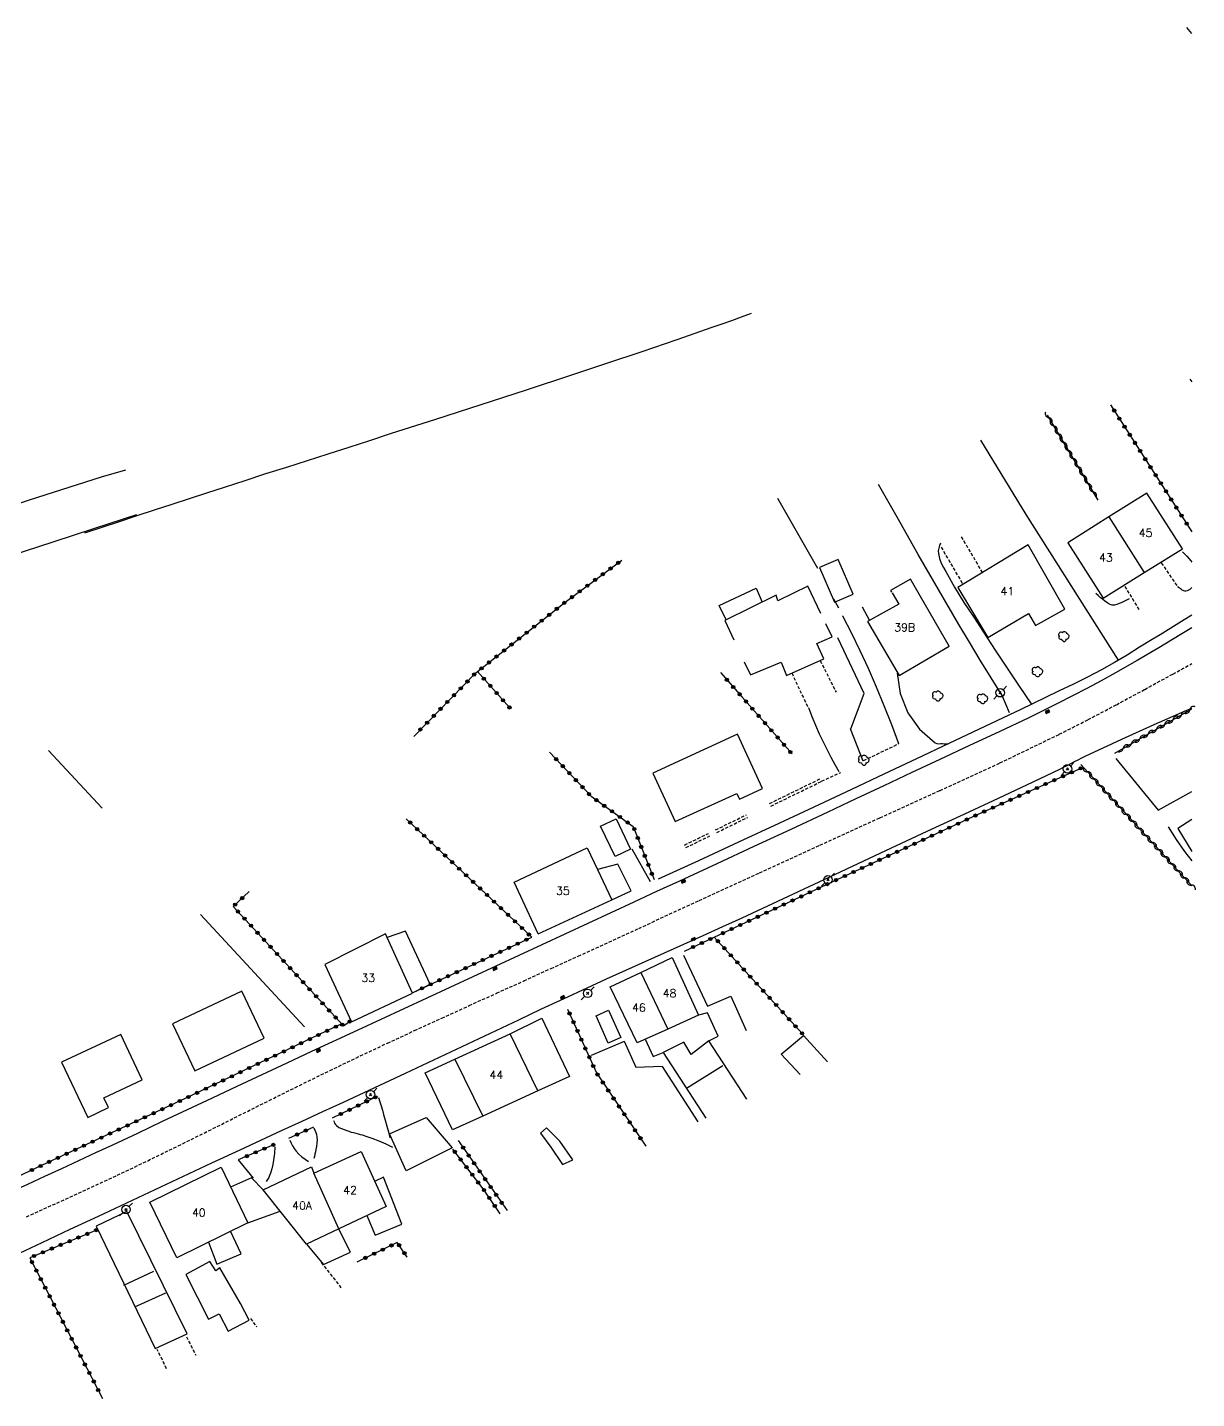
# Model space of a CAD drawing. Header units: millimetres. Extents: x 169000 to 170001, y 127000 to 128001.
# Drawn here: x 169818.2 to 170000.7, y 127371.9 to 127586.1 of the extents above; entities that cross this region are included whole.
import ezdxf
from ezdxf.enums import TextEntityAlignment as Align

# ---------------------------------------------------------------- set-up
doc = ezdxf.new("R2010")
doc.units = ezdxf.units.MM
doc.linetypes.add('DASHED', pattern=[0.75, 0.5, -0.25])
doc.layers.get('0').update_dxf_attribs({"linetype": 'CONTINUOUS'})
for name, color, linetype in [('W0001', 6, 'DASHED'), ('W0008', 7, 'CONTINUOUS'), ('W0010', 4, 'CONTINUOUS'), ('W0014', 7, 'CONTINUOUS'), ('W0017', 7, 'CONTINUOUS'), ('W0051', 7, 'CONTINUOUS'), ('W0101', 7, 'CONTINUOUS'), ('W0104', 1, 'CONTINUOUS'), ('W0112', 1, 'DASHED'), ('W0300', 7, 'CONTINUOUS'), ('W0310', 3, 'CONTINUOUS'), ('W0323', 7, 'CONTINUOUS'), ('W0330', 7, 'CONTINUOUS'), ('W0402', 7, 'CONTINUOUS'), ('W0473', 7, 'CONTINUOUS'), ('W0991', 7, 'CONTINUOUS'), ('W1102', 7, 'CONTINUOUS')]:
    doc.layers.add(name, color=color, linetype=linetype)
doc.styles.get("Standard").update_dxf_attribs({"font": 'romans.shx', "width": 0.85})

# ---------------------------------------------------------------- blocks, each defined once
blk = doc.blocks.new('T473')
for p, q in [((-0.166667, 0.166667), (0.166667, -0.166667)), ((-0.166667, -0.166667), (0.166667, 0.166667)), ((0.500001, 0.500001), (1.000002, 1.000002)), ((-1.000002, -1.000002), (-0.500001, -0.500001))]:
    blk.add_line(p, q)
blk.add_ellipse((0, 0), major_axis=(0.471405, 0.471405), ratio=1, start_param=5.4977871438, end_param=11.780972451)
blk = doc.blocks.new('avaloir')
for p, q in [((-3, 0), (-3, -6)), ((0, 0), (0, -6)), ((3, 0), (3, -6))]:
    blk.add_line(p, q)
blk.add_lwpolyline([(0, 0), (-6, 0), (-6, -6), (6, -6), (6, 0), (-6, 0)])
blk = doc.blocks.new('T684')
at = {"xscale": 0.1666666666666667, "yscale": 0.1666666666666667, "rotation": 270}
blk.add_blockref('avaloir', (0, 0), dxfattribs=at)
blk = doc.blocks.new('T300')
for p, q in [((-0.8, 0.51), (-0.86, 0.34)), ((-0.86, 0.34), (-0.86, 0.17)), ((-0.86, 0.17), (-0.74, 0.06)), ((-0.69, 0.63), (-0.8, 0.51)), ((-0.8, -0.06), (-0.74, 0.06)), ((-0.74, 0.06), (-0.69, 0.11)), ((-0.57, 0.69), (-0.69, 0.63)), ((-0.46, 0.69), (-0.57, 0.69)), ((-0.29, 0.63), (-0.46, 0.69)), ((-0.29, 0.63), (-0.17, 0.74)), ((-0.23, 0.57), (-0.29, 0.63)), ((-0.17, 0.74), (-0.06, 0.8)), ((-0.06, 0.8), (0.06, 0.8)), ((0.06, 0.8), (0.23, 0.74)), ((0.23, 0.74), (0.34, 0.63)), ((0.34, 0.63), (0.4, 0.51)), ((0.46, 0.46), (0.34, 0.46)), ((0.4, 0.51), (0.4, 0.46)), ((0.57, 0.4), (0.46, 0.46)), ((0.57, 0.4), (0.69, 0.29)), ((0.69, 0.29), (0.74, 0.17)), ((0.74, 0.06), (0.69, -0.17)), ((0.74, 0.17), (0.74, 0.06)), ((-0.8, -0.17), (-0.8, -0.06)), ((-0.8, -0.23), (-0.8, -0.17)), ((-0.74, -0.34), (-0.8, -0.23)), ((-0.69, -0.4), (-0.74, -0.34)), ((-0.51, -0.46), (-0.69, -0.4)), ((-0.4, -0.46), (-0.51, -0.46)), ((-0.4, -0.46), (-0.34, -0.46)), ((-0.34, -0.46), (-0.34, -0.4)), ((-0.34, -0.51), (-0.34, -0.46)), ((-0.29, -0.63), (-0.34, -0.51)), ((-0.17, -0.74), (-0.29, -0.63)), ((-0.06, -0.8), (-0.17, -0.74)), ((0.06, -0.8), (-0.06, -0.8)), ((0.17, -0.74), (0.06, -0.8)), ((0.23, -0.69), (0.17, -0.74)), ((0.29, -0.46), (0.23, -0.46)), ((0.29, -0.63), (0.23, -0.69)), ((0.46, -0.4), (0.29, -0.46)), ((0.34, -0.51), (0.29, -0.63)), ((0.34, -0.51), (0.34, -0.46)), ((0.57, -0.34), (0.46, -0.4)), ((0.63, -0.29), (0.57, -0.34)), ((0.69, -0.17), (0.63, -0.29))]:
    blk.add_line(p, q)
blk = doc.blocks.new('t323o')
at = {"color": 0, "linetype": 'Continuous'}
for radius in [0.25, 0.15]:
    blk.add_circle((0, 0), radius, dxfattribs=at)
blk = doc.blocks.new('t310o')
at = {"color": 0, "linetype": 'Continuous'}
for centre, start, end in [((-0.5, 0.38), 216.8699, 323.1304), ((0.5, -0.37), 36.8699, 143.1303)]:
    blk.add_arc(centre, 0.625, start, end, dxfattribs=at)

msp = doc.modelspace()

# ---------------------------------------------------------------- linework, layer by layer
at = {"layer": 'W0001', "linetype": 'DASHED'}
msp.add_lwpolyline([(169817.99, 127400.27), (169822.73, 127402.41), (169827.46, 127404.57), (169832.17, 127406.76), (169836.94, 127409.04), (169841.7, 127411.36), (169846.44, 127413.71), (169851.16, 127416.08), (169855.89, 127418.44), (169860.63, 127420.8), (169865.38, 127423.13), (169870.14, 127425.42), (169874.38, 127427.41), (169878.62, 127429.38), (169882.88, 127431.33), (169887.14, 127433.27), (169891.4, 127435.2), (169895.67, 127437.13), (169899.93, 127439.07), (169904.18, 127441.01), (169913.62, 127445.34), (169923.05, 127449.67), (169932.49, 127454), (169941.92, 127458.34), (169951.29, 127462.62), (169960.67, 127466.87), (169970.03, 127471.18), (169979.3, 127475.66), (169983.78, 127477.94), (169988.21, 127480.28), (169992.63, 127482.66), (169997.03, 127485.07), (170000, 127486.71)], dxfattribs=at)
at = {"layer": 'W0008'}
msp.add_lwpolyline([(169816.02, 127394.19), (169820.44, 127396.26), (169824.85, 127398.33), (169829.27, 127400.4), (169833.68, 127402.47), (169838.1, 127404.55), (169842.52, 127406.62), (169846.94, 127408.69), (169851.36, 127410.75), (169854.58, 127412.25), (169857.81, 127413.74), (169861.04, 127415.23), (169864.27, 127416.72), (169867.5, 127418.21), (169870.73, 127419.71), (169873.96, 127421.2), (169877.19, 127422.7), (169880.73, 127424.37), (169884.28, 127426.04), (169887.82, 127427.71), (169891.35, 127429.39), (169894.89, 127431.07), (169898.44, 127432.74), (169901.99, 127434.4), (169905.54, 127436.04), (169908.56, 127437.43), (169911.58, 127438.8), (169914.61, 127440.16), (169917.64, 127441.52), (169920.67, 127442.88), (169923.7, 127444.24), (169926.73, 127445.61), (169929.75, 127446.99), (169936.99, 127450.35), (169944.23, 127453.73), (169951.45, 127457.13), (169958.68, 127460.52), (169963.86, 127462.93), (169969.04, 127465.33), (169974.21, 127467.75), (169979.36, 127470.22), (169979.94, 127470.5), (169980.52, 127470.8), (169981.1, 127471.09), (169981.68, 127471.39), (169982.26, 127471.69), (169982.84, 127471.98), (169983.42, 127472.27), (169984.01, 127472.56), (169989.05, 127474.9), (169994.13, 127477.18), (169999.23, 127479.41), (170000, 127479.73)], dxfattribs=at)
at = {"layer": 'W0010'}
msp.add_lwpolyline([(169827.1, 127507.13), (169829.82, 127508.02), (169832.55, 127508.91), (169835.28, 127509.81), (169838, 127510.7), (169840.73, 127511.6), (169843.46, 127512.49), (169846.18, 127513.39), (169848.91, 127514.27), (169852.16, 127515.32), (169855.4, 127516.37), (169858.65, 127517.41), (169861.89, 127518.45), (169865.14, 127519.49), (169868.38, 127520.53), (169871.63, 127521.57), (169874.87, 127522.62), (169881.95, 127524.9), (169889.02, 127527.17), (169896.09, 127529.46), (169903.15, 127531.79), (169908.65, 127533.61), (169914.14, 127535.46), (169919.62, 127537.32), (169925.1, 127539.23), (169926.63, 127539.77), (169928.16, 127540.32), (169929.68, 127540.89), (169931.21, 127541.46)], dxfattribs=at)
at = {"layer": 'W0014'}
for points in [[(170000, 127494.29), (169998.79, 127493.54), (169997.54, 127492.76), (169996.29, 127491.98), (169995.04, 127491.21), (169993.79, 127490.44), (169991.83, 127489.24), (169989.87, 127488.04), (169987.9, 127486.86), (169985.89, 127485.74), (169983.71, 127484.59), (169981.49, 127483.49), (169979.27, 127482.42), (169977.05, 127481.35), (169973.31, 127479.55), (169969.56, 127477.77), (169965.81, 127476), (169962.06, 127474.23), (169956.99, 127471.82), (169951.91, 127469.42), (169946.84, 127467.02), (169941.76, 127464.64), (169935.49, 127461.71), (169929.21, 127458.8), (169922.93, 127455.91), (169916.65, 127453.02)], [(170000, 127492.28), (169998.18, 127491.18), (169994.83, 127489.17), (169991.46, 127487.19), (169988.07, 127485.26), (169985.85, 127484.03), (169983.62, 127482.83), (169981.38, 127481.65), (169979.12, 127480.5), (169974.53, 127478.25), (169969.91, 127476.06), (169965.28, 127473.9), (169960.65, 127471.73), (169956.28, 127469.67), (169951.91, 127467.6), (169947.54, 127465.55), (169943.17, 127463.49), (169937.38, 127460.79), (169931.58, 127458.1), (169925.79, 127455.42), (169919.99, 127452.73), (169916.41, 127451.07), (169912.83, 127449.41), (169909.24, 127447.75), (169905.66, 127446.09), (169902.07, 127444.43), (169898.49, 127442.77), (169894.91, 127441.11), (169891.32, 127439.45), (169884.13, 127436.11), (169876.93, 127432.79), (169869.73, 127429.45), (169862.54, 127426.11), (169858.65, 127424.29), (169854.76, 127422.46), (169850.87, 127420.63), (169846.99, 127418.8), (169843.1, 127416.97), (169839.21, 127415.14), (169835.32, 127413.31), (169831.43, 127411.49), (169828.78, 127410.25), (169826.13, 127409.02), (169823.48, 127407.79), (169820.83, 127406.56), (169818.18, 127405.33), (169815.52, 127404.1)]]:
    msp.add_lwpolyline(points, dxfattribs=at)
at = {"layer": 'W0017'}
for points in [[(169970.35, 127481.7), (169968.64, 127484.46), (169966.94, 127487.24), (169965.26, 127490.03), (169963.6, 127492.83), (169960.42, 127498.27), (169957.27, 127503.73), (169954.16, 127509.2), (169951.08, 127514.7)], [(169988.52, 127487.22), (169974.1, 127510)], [(169960.76, 127505.53), (169960.58, 127505.14), (169960.46, 127504.73), (169960.4, 127504.31), (169960.41, 127503.88), (169960.57, 127503.12), (169960.87, 127502.4), (169961.23, 127501.73), (169961.58, 127501.07), (169962.93, 127498.63), (169964.4, 127496.26), (169965.93, 127493.93), (169967.45, 127491.61), (169969.28, 127488.79), (169971.14, 127485.98), (169973.02, 127483.19), (169974.92, 127480.42)], [(169998.54, 127504.15), (169999.23, 127503.5), (169999.84, 127502.77), (170000, 127502.53)], [(169990.2, 127496.82), (169989.9, 127496.64), (169989.59, 127496.48), (169989.27, 127496.33), (169988.95, 127496.2), (169988.63, 127496.07), (169988.29, 127495.94), (169987.94, 127495.84), (169987.57, 127495.83), (169987.24, 127495.92), (169986.95, 127496.09), (169986.68, 127496.28), (169986.43, 127496.47), (169986.05, 127496.74), (169985.69, 127497.03), (169985.35, 127497.34), (169985.02, 127497.67)], [(170000, 127498.57), (169999.84, 127498.44), (169999.67, 127498.3), (169999.48, 127498.17), (169999.27, 127498.07), (169999.05, 127498.01), (169998.9, 127498.01), (169998.75, 127498.05), (169998.62, 127498.1), (169998.49, 127498.17), (169998.36, 127498.26), (169998.24, 127498.36), (169998.13, 127498.47), (169998.04, 127498.6)], [(169944.84, 127495.36), (169944.07, 127496.79)], [(169954.22, 127474.18), (169953.13, 127477.15), (169951.97, 127480.11), (169950.76, 127483.04), (169949.49, 127485.95), (169948.22, 127488.7), (169946.89, 127491.42), (169945.51, 127494.12), (169945.48, 127494.17)], [(169948.8, 127482.04), (169944.71, 127490.7)], [(169953.98, 127485.18), (169954.43, 127482.01), (169955.62, 127479.03), (169957.48, 127476.43), (169959.91, 127474.34), (169960.19, 127474.22), (169960.5, 127474.19), (169960.8, 127474.2), (169961.08, 127474.2), (169961.29, 127474.19), (169961.51, 127474.18), (169961.73, 127474.18), (169961.95, 127474.18)], [(169946.73, 127476.51), (169948.83, 127482.04)], [(169940.11, 127479.84), (169940.65, 127478.46), (169941.22, 127477.09), (169941.82, 127475.73), (169942.45, 127474.39), (169943.02, 127473.23), (169943.62, 127472.08), (169944.24, 127470.94), (169944.89, 127469.82)], [(169971.54, 127478.99), (169970.35, 127481.72)], [(169948.64, 127471.44), (169946.7, 127476.51)], [(169988.1, 127471.86), (169994.72, 127463.81)], [(169994.72, 127463.81), (170000, 127466.71)], [(169996.28, 127461.18), (169997.53, 127459.22), (169998.86, 127457.32), (170000, 127455.87)], [(169912.53, 127457.78), (169915.4, 127452.65)], [(169920.61, 127441.15), (169924.38, 127433.17)], [(169924.38, 127433.17), (169928.02, 127434.74)], [(169927.99, 127434.74), (169930.41, 127429.37)], [(169906.23, 127425.52), (169911.38, 127427.73)], [(169911.36, 127427.7), (169913.14, 127423.66)], [(169913.14, 127423.63), (169917.28, 127423.82)], [(169917.28, 127423.77), (169922.87, 127415.09)], [(169872.96, 127418.91), (169873.18, 127418.25), (169873.39, 127417.59), (169873.59, 127416.94), (169873.78, 127416.27), (169874.04, 127415.36), (169874.3, 127414.45), (169874.54, 127413.53), (169874.77, 127412.61)], [(169862.89, 127414.15), (169863.06, 127413.82), (169863.2, 127413.47), (169863.3, 127413.11), (169863.37, 127412.74), (169863.39, 127412.25), (169863.36, 127411.76), (169863.29, 127411.28), (169863.21, 127410.8), (169863.14, 127410.44), (169863.06, 127410.08), (169862.97, 127409.72), (169862.86, 127409.37)], [(169865.97, 127415.34), (169866.03, 127415.12), (169866.12, 127414.9), (169866.24, 127414.7), (169866.4, 127414.52), (169866.76, 127414.24), (169867.18, 127414.05), (169867.6, 127413.9), (169868.02, 127413.75), (169868.36, 127413.63), (169868.72, 127413.52), (169869.07, 127413.43), (169869.42, 127413.34), (169869.78, 127413.26), (169870.13, 127413.16), (169870.49, 127413.07), (169870.83, 127412.95), (169871.94, 127412.55), (169873.03, 127412.12), (169874.1, 127411.66), (169875.17, 127411.17)], [(169856.8, 127411.2), (169856.78, 127410.86), (169856.76, 127410.52), (169856.72, 127410.18), (169856.67, 127409.84), (169856.57, 127409.15), (169856.46, 127408.45), (169856.31, 127407.76), (169856.11, 127407.08), (169855.98, 127406.74), (169855.83, 127406.41), (169855.65, 127406.09), (169855.45, 127405.78)], [(169859.14, 127412.24), (169859.33, 127411.78), (169859.56, 127411.34), (169859.83, 127410.93), (169860.13, 127410.53), (169860.55, 127410.07), (169861.01, 127409.65), (169861.51, 127409.27), (169862.04, 127408.94)], [(169851.04, 127409.18), (169853.4, 127406.31)]]:
    msp.add_lwpolyline(points, dxfattribs=at)
at = {"layer": 'W0051'}
msp.add_lwpolyline([(169835.16, 127509.94), (169828.64, 127507.79), (169822.11, 127505.65), (169815.58, 127503.52)], dxfattribs=at)
at = {"layer": 'W0101'}
for points in [[(169992.55, 127500.91), (169998.54, 127504.65), (169992.94, 127513.34), (169987.01, 127509.62)], [(169987.01, 127509.62), (169980.61, 127505.58), (169986.13, 127496.9)], [(169954.3, 127484.83), (169962.11, 127489.43), (169956.05, 127499.9), (169952.94, 127498.12), (169953.1, 127497.85)], [(169986.13, 127496.9), (169992.55, 127500.91)], [(169942.06, 127494.52), (169940, 127498.81), (169935.35, 127496.52), (169935.06, 127497.4), (169927.04, 127493.44)], [(169953.17, 127497.74), (169954.22, 127495.97), (169949.36, 127493.28), (169954.3, 127484.83)], [(169927.04, 127493.44), (169928.47, 127490.42)], [(169930.08, 127487), (169931.05, 127484.96), (169935.88, 127486.93), (169936.68, 127484.86), (169942.53, 127487.44), (169941.41, 127489.83), (169943.8, 127490.86), (169942.82, 127492.93)], [(169928.92, 127466.43), (169929.34, 127465.52), (169932.96, 127467.18), (169929.04, 127475.69), (169915.8, 127469.59)], [(169915.8, 127469.59), (169919.29, 127462.02), (169928.92, 127466.43)], [(170000, 127462.33), (169997.83, 127460.94), (170000, 127457.32)], [(169897.91, 127444.49), (169894.17, 127452.55), (169905.59, 127457.91), (169907.16, 127454.51), (169909.42, 127449.81)], [(169897.91, 127444.49), (169909.42, 127449.81)], [(169878.28, 127435.19), (169874.08, 127444.47), (169864.59, 127439.68), (169868.74, 127430.73)], [(169913.92, 127438.46), (169918.82, 127440.8)], [(169918.82, 127440.8), (169922.97, 127431.79), (169918.16, 127429.61)], [(169909.15, 127436.18), (169913.92, 127438.46)], [(169868.74, 127430.73), (169878.3, 127435.19)], [(169918.16, 127429.61), (169913.38, 127427.43), (169909.15, 127436.18)], [(169830.1, 127418.86), (169836.09, 127421.7), (169832.76, 127428.74), (169823.49, 127424.43)], [(169884.92, 127424.91), (169893.55, 127428.87)], [(169897.85, 127419.93), (169893.55, 127428.87)], [(169823.49, 127424.43), (169827.57, 127415.81), (169830.82, 127417.33), (169830.09, 127418.86)], [(169884.92, 127424.91), (169889.25, 127416.01)], [(169897.85, 127419.93), (169889.25, 127416.01)], [(169862.86, 127407.11), (169870.25, 127410.48), (169874.16, 127401.9), (169866.8, 127398.41)], [(169848.41, 127408.01), (169852.55, 127399.35), (169841.47, 127393.85), (169837.27, 127402.54)], [(169837.27, 127402.54), (169848.41, 127408.01)], [(169854.97, 127404.48), (169862.52, 127408.06), (169862.86, 127407.11)], [(169866.8, 127398.41), (169861.72, 127396), (169854.97, 127404.48)]]:
    msp.add_lwpolyline(points, dxfattribs=at)
for points in [[(169980.18, 127495.19), (169974.44, 127505.24), (169963.47, 127498.57), (169968.12, 127490.76), (169974.47, 127494.53), (169975.56, 127492.64)], [(169840.83, 127430.43), (169844.3, 127423.07), (169855.13, 127428.19), (169851.66, 127435.53)]]:
    msp.add_lwpolyline(points, close=True, dxfattribs=at)
at = {"layer": 'W0104'}
for points in [[(169941.86, 127501.71), (169944.18, 127496.31), (169947.09, 127497.56), (169944.78, 127502.95), (169941.86, 127501.71)], [(169909.92, 127456.58), (169907.66, 127461.31), (169910.07, 127462.46), (169912.33, 127457.73), (169909.92, 127456.58)], [(169908.83, 127427.41), (169906.95, 127431.69), (169908.92, 127432.56), (169910.81, 127428.28), (169908.83, 127427.41)], [(169874.69, 127413.22), (169880.4, 127415.77), (169884.49, 127411.07), (169877.32, 127407.45)], [(169901.71, 127408.44), (169903.31, 127409.18), (169901.29, 127412.1), (169899.19, 127414.15), (169898.28, 127413.35), (169899.91, 127411.17)], [(169828.88, 127398.84), (169838.12, 127379.71), (169843.09, 127382.02), (169833.69, 127401.1)], [(169842.91, 127391.24), (169846.44, 127384.28), (169848.12, 127385.13), (169849.5, 127382.39), (169852.77, 127384.12), (169851.41, 127386.75), (169848.22, 127392.28), (169847.56, 127391.85), (169846.63, 127393.32)]]:
    msp.add_lwpolyline(points, close=True, dxfattribs=at)
for points in [[(169927.27, 127493.56), (169926.16, 127495.78), (169931.98, 127498.49), (169932.87, 127496.32)], [(169949.68, 127493.46), (169948.56, 127495.49)], [(169912.45, 127451.22), (169910.37, 127455.39), (169907.16, 127454.51)], [(169909.42, 127449.81), (169912.45, 127451.22)], [(169878.41, 127435.33), (169881.04, 127436.63), (169877.21, 127444.89), (169874.32, 127443.92)], [(169893.55, 127428.87), (169898.5, 127431.29)], [(169898.5, 127431.29), (169902.83, 127422.2), (169897.85, 127419.93)], [(169930.52, 127418.64), (169924.56, 127427.75), (169926.03, 127428.52), (169924.38, 127432.16), (169922.97, 127431.79)], [(169893.55, 127428.87), (169893.55, 127428.87)], [(169935.88, 127425.68), (169939.37, 127428.58), (169943.09, 127424.48)], [(169914.63, 127428.01), (169915.88, 127425.31), (169917.42, 127425.95), (169924.1, 127415.66)], [(169924.56, 127427.75), (169921.8, 127425.65), (169920.66, 127427.54), (169917.42, 127425.95)], [(169880.24, 127422.76), (169884.92, 127424.91)], [(169938.82, 127422.5), (169935.88, 127425.68)], [(169889.25, 127416.01), (169884.52, 127413.86), (169880.24, 127422.76)], [(169921.08, 127420.37), (169926.77, 127423.93)], [(169854.97, 127404.48), (169853.14, 127406.39), (169849.88, 127404.93)], [(169871.16, 127400.48), (169872.48, 127397.43), (169876.63, 127399.11), (169873.78, 127406.47), (169872.37, 127405.81)], [(169852.55, 127399.35), (169857.63, 127401.14)], [(169861.72, 127396), (169864.38, 127392.84), (169868.58, 127394.75), (169866.8, 127398.34)], [(169846.41, 127396.3), (169847.72, 127392.86), (169851.54, 127394.48), (169849.86, 127398.01)], [(169833.23, 127389.62), (169837.88, 127391.8)], [(169834.91, 127386.19), (169839.77, 127388.4)]]:
    msp.add_lwpolyline(points, dxfattribs=at)
at = {"layer": 'W0112', "linetype": 'DASHED'}
for points in [[(169967.32, 127500.91), (169963.95, 127506.62)], [(169960.84, 127504.89), (169964.25, 127499.05)], [(169995.22, 127502.42), (169997.9, 127498.54)], [(169991.79, 127495.14), (169989.43, 127498.97)], [(169941.96, 127487.18), (169944.44, 127482.23)], [(169937.53, 127485.23), (169939.98, 127479.97)], [(169867.17, 127389.2), (169864.06, 127393.16)], [(169852.98, 127384.39), (169853.96, 127383.07)], [(169842.99, 127381.54), (169844.45, 127378.65)], [(169839.89, 127376.53), (169838.42, 127379.55)]]:
    msp.add_lwpolyline(points, dxfattribs=at)
at = {"layer": 'W0112'}
for points in [[(169948.72, 127471.55), (169954.25, 127474.2)], [(169942.18, 127468.33), (169945.16, 127469.69)], [(169934.05, 127464.85), (169942.01, 127468.73)], [(169934.25, 127464.44), (169942.2, 127468.32)], [(169925.6, 127460.73), (169930.45, 127463.08)], [(169925.8, 127460.32), (169930.65, 127462.68)], [(169920.77, 127458.36), (169924.5, 127460.18)], [(169920.97, 127457.96), (169924.7, 127459.77)]]:
    msp.add_lwpolyline(points, dxfattribs=at)
at = {"layer": 'W0300'}
for points in [[(169941.6, 127501.57), (169935.33, 127512.49)], [(169829.8, 127464.14), (169821.46, 127473.14)], [(169861.43, 127429.96), (169845.17, 127447.52)]]:
    msp.add_lwpolyline(points, dxfattribs=at)
at = {"layer": 'W0310'}
for points in [[(169985.34, 127512.25), (169977.44, 127525.49)], [(169987.97, 127472.71), (170000, 127479.64)], [(169982.65, 127470.91), (170000, 127451.96)]]:
    msp.add_lwpolyline(points, dxfattribs=at)
at = {"layer": 'W0323'}
for points in [[(170000, 127585.15), (169999.21, 127586.08)], [(169999.7, 127531.15), (170000, 127530.73)], [(169987.29, 127527.14), (170000, 127507.28)], [(169878.47, 127475.33), (169888.19, 127485.26), (169902.14, 127496.31), (169910.96, 127502.85)], [(169888.45, 127485.46), (169893.43, 127479.84)], [(169926.4, 127485.29), (169929.77, 127481.46), (169937.56, 127472.58)], [(169899.7, 127472.87), (169906.18, 127465.97), (169912.77, 127461.24), (169916.01, 127452.97)], [(169925.41, 127443.96), (169944.63, 127452.97), (169966.5, 127463.1), (169982.79, 127470.4)], [(169878.41, 127435.33), (169896.9, 127443.96), (169877.3, 127462.46)], [(169852.8, 127451.07), (169850.29, 127448.77), (169867.49, 127430.09), (169868.66, 127430.92)], [(169920.74, 127441.78), (169925.41, 127443.96), (169939.13, 127428.92)], [(169902.51, 127432.72), (169907, 127422.76), (169914.72, 127411.3)], [(169867.11, 127430.36), (169842.77, 127418.75), (169821.22, 127408.7), (169809.03, 127402.96), (169798.93, 127424.83), (169798.47, 127425.8)], [(169872.75, 127419.06), (169865.76, 127415.69)], [(169862.81, 127414.28), (169858.9, 127412.5)], [(169856.57, 127411.52), (169851.04, 127409.18)], [(169885.42, 127412.18), (169893.06, 127401.24)], [(169891.96, 127400.73), (169889.46, 127404.45), (169884.57, 127410.85)], [(169828.93, 127398.21), (169818.51, 127393.87), (169829.89, 127371.88)], [(169877.45, 127393.99), (169875.91, 127396.24), (169869.59, 127393.21)]]:
    msp.add_lwpolyline(points, dxfattribs=at)
at = {"layer": 'W0330'}
for points in [[(169974.1, 127510), (169967.05, 127521.61)], [(169833.46, 127516.94), (169829.69, 127515.8), (169825.92, 127514.63), (169822.16, 127513.44), (169818.4, 127512.23), (169813.16, 127510.49)]]:
    msp.add_lwpolyline(points, dxfattribs=at)
at = {"layer": 'W1102'}
for points in [[(169987.01, 127509.62), (169992.55, 127500.91)], [(169913.92, 127438.46), (169918.16, 127429.61)], [(169866.8, 127398.41), (169862.86, 127407.11)]]:
    msp.add_lwpolyline(points, dxfattribs=at)

# ---------------------------------------------------------------- block references
at = {"layer": 'W0300'}
for p in [(169980.05, 127490.92), (169975.93, 127485.42), (169960.36, 127481.62), (169967.35, 127481.19), (169948.8, 127471.6)]:
    msp.add_blockref('T300', p, dxfattribs=at)
at = {"layer": 'W0310'}
for p, rotation in [((169977.65, 127525.14), 120.8112424639828), ((169978.42, 127523.85), 120.8112424639828), ((169979.19, 127522.56), 120.8112424639828), ((169979.96, 127521.27), 120.8112424639828), ((169980.73, 127519.98), 120.8112424639828), ((169981.49, 127518.7), 120.8112424639828), ((169982.26, 127517.41), 120.8112424639828), ((169983.03, 127516.12), 120.8112424639828), ((169983.8, 127514.83), 120.8112424639828), ((169984.57, 127513.54), 120.8112424639828), ((169999.67, 127479.45), 29.93693284694217), ((169995.77, 127477.21), 29.93693284694217), ((169997.07, 127477.95), 29.93693284694217), ((169998.37, 127478.7), 29.93693284694217), ((169991.87, 127474.96), 29.93693284694217), ((169993.17, 127475.71), 29.93693284694217), ((169994.47, 127476.46), 29.93693284694217), ((169989.27, 127473.46), 29.93693284694217), ((169990.57, 127474.21), 29.93693284694217), ((169983.67, 127469.8), 312.4761987906552), ((169984.68, 127468.69), 312.4761987906552), ((169985.69, 127467.59), 312.4761987906552), ((169986.7, 127466.48), 312.4761987906552), ((169987.72, 127465.38), 312.4761987906552), ((169988.73, 127464.27), 312.4761987906552), ((169989.74, 127463.16), 312.4761987906552), ((169990.76, 127462.06), 312.4761987906552), ((169991.77, 127460.95), 312.4761987906552), ((169992.78, 127459.84), 312.4761987906552), ((169993.79, 127458.74), 312.4761987906552), ((169994.81, 127457.63), 312.4761987906552), ((169995.82, 127456.53), 312.4761987906552), ((169996.83, 127455.42), 312.4761987906552), ((169997.85, 127454.31), 312.4761987906552), ((169998.86, 127453.21), 312.4761987906552), ((169999.87, 127452.1), 312.4761987906552)]:
    msp.add_blockref('t310o', p, dxfattribs=dict(at, rotation=rotation))
at = {"layer": 'W0323'}
for p, rotation in [((169987.87, 127526.23), 302.6163352745282), ((169988.68, 127524.97), 302.6163352745282), ((169989.49, 127523.71), 302.6163352745282), ((169990.3, 127522.44), 302.6163352745282), ((169991.11, 127521.18), 302.6163352745282), ((169991.91, 127519.92), 302.6163352745282), ((169992.72, 127518.65), 302.6163352745282), ((169993.53, 127517.39), 302.6163352745282), ((169994.34, 127516.13), 302.6163352745282), ((169995.15, 127514.86), 302.6163352745282), ((169995.96, 127513.6), 302.6163352745282), ((169996.77, 127512.34), 302.6163352745282), ((169997.57, 127511.07), 302.6163352745282), ((169998.38, 127509.81), 302.6163352745282), ((169999.19, 127508.55), 302.6163352745282), ((169909.22, 127501.56), 36.53711055565547), ((169910.42, 127502.45), 36.53711055565547), ((169905.6, 127498.88), 36.53711055565547), ((169906.81, 127499.77), 36.53711055565547), ((169908.01, 127500.66), 36.53711055565547), ((169903.19, 127497.09), 36.53711055565547), ((169904.4, 127497.99), 36.53711055565547), ((169899.64, 127494.33), 38.39263524990204), ((169900.82, 127495.26), 38.39263524990204), ((169901.99, 127496.19), 38.39263524990204), ((169897.29, 127492.47), 38.39263524990204), ((169898.46, 127493.4), 38.39263524990204), ((169894.94, 127490.61), 38.39263524990204), ((169896.11, 127491.54), 38.39263524990204), ((169892.59, 127488.74), 38.39263524990204), ((169893.76, 127489.67), 38.39263524990204), ((169889.06, 127485.95), 38.39263524990204), ((169890.23, 127486.88), 38.39263524990204), ((169891.41, 127487.81), 38.39263524990204), ((169886.87, 127483.91), 45.62664803207979), ((169887.92, 127484.98), 45.62664803207979), ((169889.44, 127484.34), 311.5575726844622), ((169927.39, 127484.17), 311.3317278595866), ((169884.77, 127481.76), 45.62664803207979), ((169885.82, 127482.84), 45.62664803207979), ((169890.44, 127483.22), 311.5575726844622), ((169891.43, 127482.1), 311.5575726844622), ((169928.38, 127483.04), 311.3317278595866), ((169929.37, 127481.91), 311.3317278595866), ((169882.67, 127479.62), 45.62664803207979), ((169883.72, 127480.69), 45.62664803207979), ((169892.43, 127480.97), 311.5575726844622), ((169893.42, 127479.85), 311.5575726844622), ((169930.36, 127480.79), 311.2587114221403), ((169931.35, 127479.66), 311.2587114221403), ((169880.57, 127477.47), 45.62664803207979), ((169881.62, 127478.55), 45.62664803207979), ((169932.34, 127478.53), 311.2587114221403), ((169933.33, 127477.4), 311.2587114221403), ((169879.52, 127476.4), 45.62664803207979), ((169934.32, 127476.28), 311.2587114221403), ((169935.31, 127475.15), 311.2587114221403), ((169936.3, 127474.02), 311.2587114221403), ((169900.72, 127471.78), 313.1700899884056), ((169937.29, 127472.89), 311.2587114221403), ((169901.75, 127470.69), 313.1700899884056), ((169902.77, 127469.59), 313.1700899884056), ((169979.89, 127469.1), 24.1616420760955), ((169981.26, 127469.72), 24.1616420760955), ((169982.63, 127470.33), 24.1616420760955), ((169903.8, 127468.5), 313.1700899884056), ((169904.83, 127467.4), 313.1700899884056), ((169974.42, 127466.65), 24.1616420760955), ((169975.79, 127467.26), 24.1616420760955), ((169977.15, 127467.88), 24.1616420760955), ((169978.52, 127468.49), 24.1616420760955), ((169905.85, 127466.31), 313.1700899884056), ((169907.01, 127465.37), 324.3314124225711), ((169908.23, 127464.49), 324.3314124225711), ((169970.31, 127464.81), 24.1616420760955), ((169971.68, 127465.42), 24.1616420760955), ((169973.05, 127466.03), 24.1616420760955), ((169909.45, 127463.62), 324.3314124225711), ((169910.67, 127462.74), 324.3314124225711), ((169964.85, 127462.33), 24.84132604737182), ((169966.21, 127462.96), 24.84132604737182), ((169967.57, 127463.58), 24.1616420760955), ((169968.94, 127464.19), 24.1616420760955), ((169877.93, 127461.87), 136.6558410283357), ((169879.02, 127460.84), 136.6558410283357), ((169911.89, 127461.87), 324.3314124225711), ((169912.92, 127460.85), 291.4192281264029), ((169960.76, 127460.44), 24.84132604737182), ((169962.12, 127461.07), 24.84132604737182), ((169963.49, 127461.7), 24.84132604737182), ((169880.11, 127459.81), 136.6558410283357), ((169881.2, 127458.78), 136.6558410283357), ((169913.47, 127459.45), 291.4192281264029), ((169914.01, 127458.06), 291.4192281264029), ((169956.68, 127458.55), 24.84132604737182), ((169958.04, 127459.18), 24.84132604737182), ((169959.4, 127459.81), 24.84132604737182), ((169882.29, 127457.75), 136.6558410283357), ((169883.38, 127456.72), 136.6558410283357), ((169914.56, 127456.66), 291.4192281264029), ((169951.23, 127456.03), 24.84132604737182), ((169952.6, 127456.66), 24.84132604737182), ((169953.96, 127457.29), 24.84132604737182), ((169955.32, 127457.92), 24.84132604737182), ((169884.48, 127455.69), 136.6558410283357), ((169885.57, 127454.66), 136.6558410283357), ((169886.66, 127453.63), 136.6558410283357), ((169915.11, 127455.26), 291.4192281264029), ((169915.66, 127453.87), 291.4192281264029), ((169947.15, 127454.14), 24.84132604737182), ((169948.51, 127454.77), 24.84132604737182), ((169949.87, 127455.4), 24.84132604737182), ((169887.75, 127452.6), 136.6558410283357), ((169888.84, 127451.57), 136.6558410283357), ((169941.71, 127451.6), 25.12092788813848), ((169943.07, 127452.24), 25.12092788813848), ((169944.43, 127452.88), 25.12092788813848), ((169945.79, 127453.51), 24.84132604737182), ((169851.7, 127450.06), 222.4744367178052), ((169889.93, 127450.54), 136.6558410283357), ((169891.02, 127449.51), 136.6558410283357), ((169937.64, 127449.69), 25.12092788813848), ((169939, 127450.33), 25.12092788813848), ((169940.35, 127450.97), 25.12092788813848), ((169850.59, 127449.04), 222.4744367178052), ((169851.04, 127447.96), 312.6246494988278), ((169892.11, 127448.49), 136.6558410283357), ((169893.2, 127447.46), 136.6558410283357), ((169933.56, 127447.78), 25.12092788813848), ((169934.92, 127448.42), 25.12092788813848), ((169936.28, 127449.06), 25.12092788813848), ((169852.05, 127446.86), 312.6246494988278), ((169853.07, 127445.76), 312.6246494988278), ((169894.29, 127446.43), 136.6558410283357), ((169895.38, 127445.4), 136.6558410283357), ((169928.13, 127445.24), 25.12092788813848), ((169929.49, 127445.87), 25.12092788813848), ((169930.85, 127446.51), 25.12092788813848), ((169932.21, 127447.15), 25.12092788813848), ((169854.09, 127444.65), 312.6246494988278), ((169855.1, 127443.55), 312.6246494988278), ((169894.72, 127442.94), 25.03041115804501), ((169896.08, 127443.58), 25.03041115804501), ((169896.47, 127444.37), 136.6558410283357), ((169923.46, 127443.05), 24.98123766165609), ((169924.82, 127443.68), 24.98123766165609), ((169925.98, 127443.34), 312.3542041280407), ((169926.77, 127444.6), 25.12092788813848), ((169856.12, 127442.45), 312.6246494988278), ((169857.13, 127441.34), 312.6246494988278), ((169890.64, 127441.04), 25.03041115804501), ((169892, 127441.67), 25.03041115804501), ((169893.36, 127442.31), 25.03041115804501), ((169922.1, 127442.42), 24.98123766165609), ((169926.99, 127442.23), 312.3542041280407), ((169928, 127441.12), 312.3542041280407), ((169858.15, 127440.24), 312.6246494988278), ((169859.17, 127439.13), 312.6246494988278), ((169886.56, 127439.13), 25.03041115804501), ((169887.92, 127439.77), 25.03041115804501), ((169889.28, 127440.4), 25.03041115804501), ((169929.01, 127440.02), 312.3542041280407), ((169930.02, 127438.91), 312.3542041280407), ((169860.18, 127438.03), 312.6246494988278), ((169861.2, 127436.93), 312.6246494988278), ((169881.13, 127436.6), 25.03041115804501), ((169882.49, 127437.23), 25.03041115804501), ((169883.84, 127437.87), 25.03041115804501), ((169885.2, 127438.5), 25.03041115804501), ((169931.03, 127437.8), 312.3542041280407), ((169932.04, 127436.69), 312.3542041280407), ((169862.21, 127435.82), 312.6246494988278), ((169863.23, 127434.72), 312.6246494988278), ((169879.77, 127435.96), 25.03041115804501), ((169933.06, 127435.58), 312.3542041280407), ((169934.07, 127434.47), 312.3542041280407), ((169864.24, 127433.62), 312.6246494988278), ((169865.26, 127432.51), 312.6246494988278), ((169935.08, 127433.37), 312.3542041280407), ((169936.09, 127432.26), 312.3542041280407), ((169866.28, 127431.41), 312.6246494988278), ((169867.29, 127430.3), 312.6246494988278), ((169868.48, 127430.79), 35.16643901348706), ((169902.82, 127432.04), 294.2595008275494), ((169903.43, 127430.68), 294.2595008275494), ((169937.1, 127431.15), 312.3542041280407), ((169862.25, 127428.04), 205.504608099306), ((169863.6, 127428.68), 205.504608099306), ((169864.96, 127429.33), 205.504608099306), ((169866.31, 127429.98), 205.504608099306), ((169904.05, 127429.31), 294.2595008275494), ((169938.11, 127430.04), 312.3542041280407), ((169939.12, 127428.93), 312.3542041280407), ((169858.19, 127426.1), 205.504608099306), ((169859.54, 127426.75), 205.504608099306), ((169860.9, 127427.39), 205.504608099306), ((169904.66, 127427.94), 294.2595008275494), ((169905.28, 127426.57), 294.2595008275494), ((169854.13, 127424.16), 205.504608099306), ((169855.48, 127424.81), 205.504608099306), ((169856.84, 127425.45), 205.504608099306), ((169905.9, 127425.21), 294.2595008275494), ((169906.51, 127423.84), 294.2595008275494), ((169848.71, 127421.58), 205.504608099306), ((169850.07, 127422.22), 205.504608099306), ((169851.42, 127422.87), 205.504608099306), ((169852.77, 127423.52), 205.504608099306), ((169907.18, 127422.5), 303.9740816915142), ((169844.65, 127419.64), 205.504608099306), ((169846.01, 127420.29), 205.504608099306), ((169847.36, 127420.93), 205.504608099306), ((169908.01, 127421.25), 303.9740816915142), ((169908.85, 127420.01), 303.9740816915142), ((169840.58, 127417.72), 204.9898146686702), ((169841.94, 127418.36), 204.9898146686702), ((169843.3, 127419), 205.504608099306), ((169869.81, 127417.65), 205.7754195525782), ((169871.16, 127418.3), 205.7754195525782), ((169872.51, 127418.95), 205.7754195525782), ((169909.69, 127418.77), 303.9740816915142), ((169910.53, 127417.52), 303.9740816915142), ((169835.14, 127415.19), 204.9898146686702), ((169836.5, 127415.82), 204.9898146686702), ((169837.86, 127416.46), 204.9898146686702), ((169839.22, 127417.09), 204.9898146686702), ((169867.11, 127416.34), 205.7754195525782), ((169868.46, 127416.99), 205.7754195525782), ((169911.37, 127416.28), 303.9740816915142), ((169831.06, 127413.29), 204.9898146686702), ((169832.42, 127413.92), 204.9898146686702), ((169833.78, 127414.55), 204.9898146686702), ((169860.27, 127413.12), 204.5026604429387), ((169861.63, 127413.75), 204.5026604429387), ((169912.21, 127415.03), 303.9740816915142), ((169913.04, 127413.79), 303.9740816915142), ((169826.98, 127411.39), 204.9898146686702), ((169828.34, 127412.02), 204.9898146686702), ((169829.7, 127412.65), 204.9898146686702), ((169855.18, 127410.93), 202.9321034807714), ((169856.56, 127411.52), 202.9321034807714), ((169886.19, 127411.08), 304.9248404653086), ((169913.88, 127412.55), 303.9740816915142), ((169821.55, 127408.85), 204.9898146686702), ((169822.91, 127409.49), 204.9898146686702), ((169824.27, 127410.12), 204.9898146686702), ((169825.63, 127410.75), 204.9898146686702), ((169852.42, 127409.76), 202.9321034807714), ((169853.8, 127410.35), 202.9321034807714), ((169884.9, 127410.42), 127.3612051783089), ((169885.81, 127409.23), 127.3612051783089), ((169887.05, 127409.85), 304.9248404653086), ((169818.83, 127407.58), 205.2011216099822), ((169820.19, 127408.21), 205.2011216099822), ((169886.72, 127408.04), 127.3612051783089), ((169887.63, 127406.85), 127.3612051783089), ((169887.91, 127408.62), 304.9248404653086), ((169888.77, 127407.39), 304.9248404653086), ((169888.54, 127405.65), 127.3612051783089), ((169889.45, 127404.46), 127.3612051783089), ((169889.63, 127406.16), 304.9248404653086), ((169890.49, 127404.93), 304.9248404653086), ((169890.29, 127403.22), 123.8879433294947), ((169891.35, 127403.7), 304.9248404653086), ((169892.21, 127402.47), 304.9248404653086), ((169891.13, 127401.97), 123.8879433294947), ((169828.89, 127398.19), 202.5783376627711), ((169823.35, 127395.89), 202.5783376627711), ((169824.74, 127396.46), 202.5783376627711), ((169826.12, 127397.04), 202.5783376627711), ((169827.51, 127397.61), 202.5783376627711), ((169876.19, 127395.84), 124.423412020295), ((169819.2, 127394.16), 202.5783376627711), ((169820.58, 127394.73), 202.5783376627711), ((169821.97, 127395.31), 202.5783376627711), ((169870.94, 127393.86), 205.5940275751648), ((169872.29, 127394.51), 205.5940275751648), ((169873.64, 127395.15), 205.5940275751648), ((169875, 127395.8), 205.5940275751648), ((169877.03, 127394.6), 124.423412020295), ((169818.86, 127393.2), 297.3422723866047), ((169819.55, 127391.87), 297.3422723866047), ((169820.24, 127390.53), 297.3422723866047), ((169820.93, 127389.2), 297.3422723866047), ((169821.62, 127387.87), 297.3422723866047), ((169822.31, 127386.54), 297.3422723866047), ((169823, 127385.2), 297.3422723866047), ((169823.69, 127383.87), 297.3422723866047), ((169824.37, 127382.54), 297.3422723866047), ((169825.06, 127381.21), 297.3422723866047), ((169825.75, 127379.87), 297.3422723866047), ((169826.44, 127378.54), 297.3422723866047), ((169827.13, 127377.21), 297.3422723866047), ((169827.82, 127375.88), 297.3422723866047), ((169828.51, 127374.55), 297.3422723866047), ((169829.2, 127373.21), 297.3422723866047)]:
    msp.add_blockref('t323o', p, dxfattribs=dict(at, rotation=rotation))
at = {"layer": 'W0402', "yscale": 0.31, "zscale": 0.31}
for p, xscale, rotation in [((169977.39, 127479.33), 0.31, 116.2374060321716), ((169920.55, 127452.81), 0.31, 114.8839630669986), ((169922.2, 127443.51), 0.3100000000000001, 294.1981487813939), ((169891.11, 127439.18), 0.31, 114.8647019335391), ((169901.79, 127434.42), 0.3100000000000001, 294.9959353670189), ((169863.53, 127426.37), 0.3099999999999999, 114.9964972637637)]:
    msp.add_blockref('T684', p, dxfattribs=dict(at, xscale=xscale, rotation=rotation))
at = {"layer": 'W0473'}
for p in [(169970.06, 127482.15), (169980.58, 127470.24), (169943.17, 127452.94), (169905.64, 127435.19), (169871.74, 127419.36), (169833.55, 127401.42)]:
    msp.add_blockref('T473', p, dxfattribs=at)

# ---------------------------------------------------------------- texts
at = {"layer": 'W0991'}
for s, p in [('45', (169992.77, 127507.13)), ('43', (169986.57, 127503.26)), ('41', (169971.19, 127498)), ('39B', (169955.15, 127492.36)), ('35', (169901.77, 127451.2)), ('33', (169871.37, 127437.6)), ('48', (169918.44, 127435.2)), ('46', (169913.64, 127432.95)), ('44', (169891.38, 127422.44)), ('42', (169868.53, 127404.45)), ('40A', (169861.04, 127402.03)), ('40', (169844.92, 127400.93))]:
    msp.add_text(s, height=1.25, dxfattribs=at).set_placement(p, align=Align.MIDDLE_CENTER)

doc.saveas('drawing.dxf')
